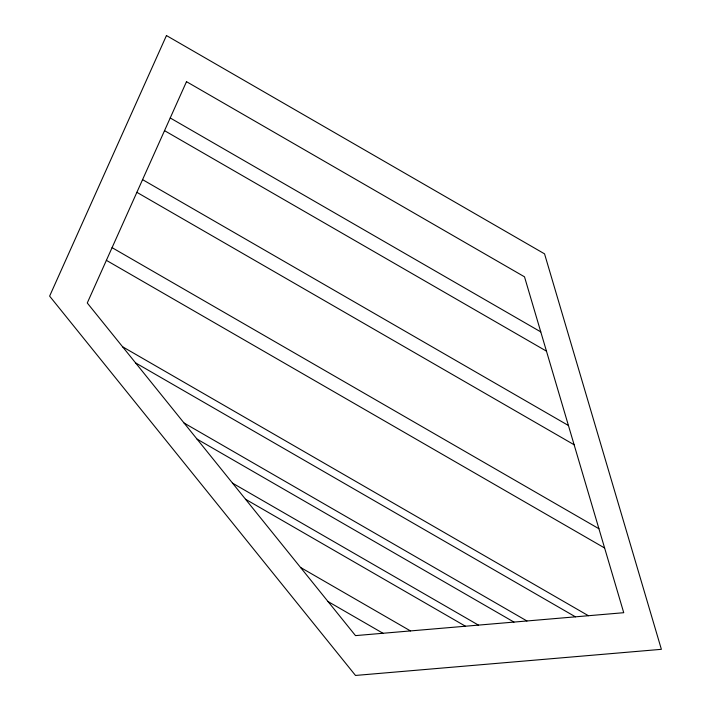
<?xml version="1.0" encoding="UTF-8"?>
<svg xmlns="http://www.w3.org/2000/svg" width="711" height="711" viewBox="0 0 711 711"><rect width="100%" height="100%" fill="white"/><g stroke="black" fill="none" stroke-linecap="round" stroke-linejoin="round"><path stroke-width="1.07" d="M170.222 117.964L540.778 331.895M164.534 130.655L546.466 351.154M142.573 179.634L568.427 425.498M136.885 192.326L574.115 444.757M112.071 247.65L598.929 528.735M106.383 260.342L604.617 547.994M122.594 346.781L588.406 615.717M135.57 362.877L575.43 616.828M184.06 423.018L526.94 620.97M197.036 439.105L513.964 622.081M232.559 483.16L478.441 625.111M245.535 499.246L465.465 626.222M300.513 567.431L410.487 630.924M328.011 601.524L382.989 633.27M166.454 35.55L49.619 296.123L355.5 675.45L661.381 649.321L544.546 253.845L166.454 35.55M186.495 81.667L87.266 302.975L355.5 635.616L623.734 612.704L524.505 276.819L186.495 81.667"/></g></svg>
